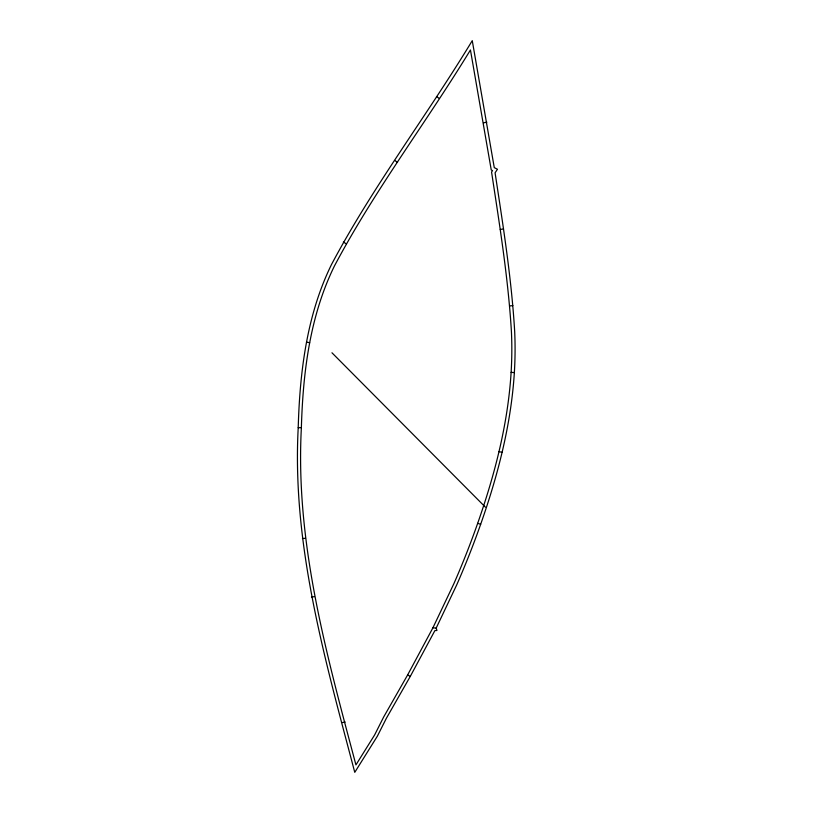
<?xml version="1.0" encoding="UTF-8"?>
<svg xmlns="http://www.w3.org/2000/svg" width="813" height="813" viewBox="0 0 813 813"><rect width="100%" height="100%" fill="white"/><g stroke="black" fill="none" stroke-linecap="round" stroke-linejoin="round"><path stroke-width="1.22" d="M298.219 427.608C291.897 545.411 325.149 659.678 354.763 772.35L377.323 736.253L386.409 718.235L410.311 676.355L434.874 630.624L436.947 630.461L436.185 628.083L456.693 584.943A1033.059 885.306 55.6 0 0 480.656 524.314C497.871 475.341 511.103 424.528 514.355 372.557A391.043 370.179 49.4 0 0 514.68 331.47C511.509 278.229 503.054 225.486 495.087 172.803L497.465 169.256L494.274 167.641L472.262 40.65C426.612 116.015 372.852 186.553 331.521 264.479C306.745 314.987 299.794 371.988 298.219 427.608L301.369 427.77C295.19 542.901 326.704 654.79 355.931 764.901L374.651 734.901L383.706 716.924L407.608 674.993L432.912 627.819L453.827 583.785A1029.522 882.257 55.6 0 0 477.668 523.338C494.771 474.629 507.912 424.091 511.113 372.395A387.811 367.13 49.4 0 0 511.418 331.643C508.186 278.087 499.609 225.028 491.57 172.041L492.526 170.608L491.245 169.968L470.442 49.969C426.154 122.57 374.315 190.72 334.448 265.963C309.844 316.064 302.964 372.618 301.369 427.77M483.522 122.844L486.845 122.194M342.273 722.574L345.19 722.015M500.239 229.479L503.532 228.951M311.481 597.057L314.489 596.61M509.588 305.942L512.851 305.597M302.436 538.521L305.505 538.297M511.113 372.395L514.355 372.557M432.912 627.819L436.185 628.083M306.521 342.08L309.672 342.751M499.03 451.652L502.139 452.333M477.668 523.338L480.656 524.314M407.608 674.993L410.311 676.355M343.35 242.071L346.186 243.758M394.783 160.476L397.547 162.376M436.49 96.513L439.274 98.454M331.968 352.791L485.381 507.149"/></g></svg>
